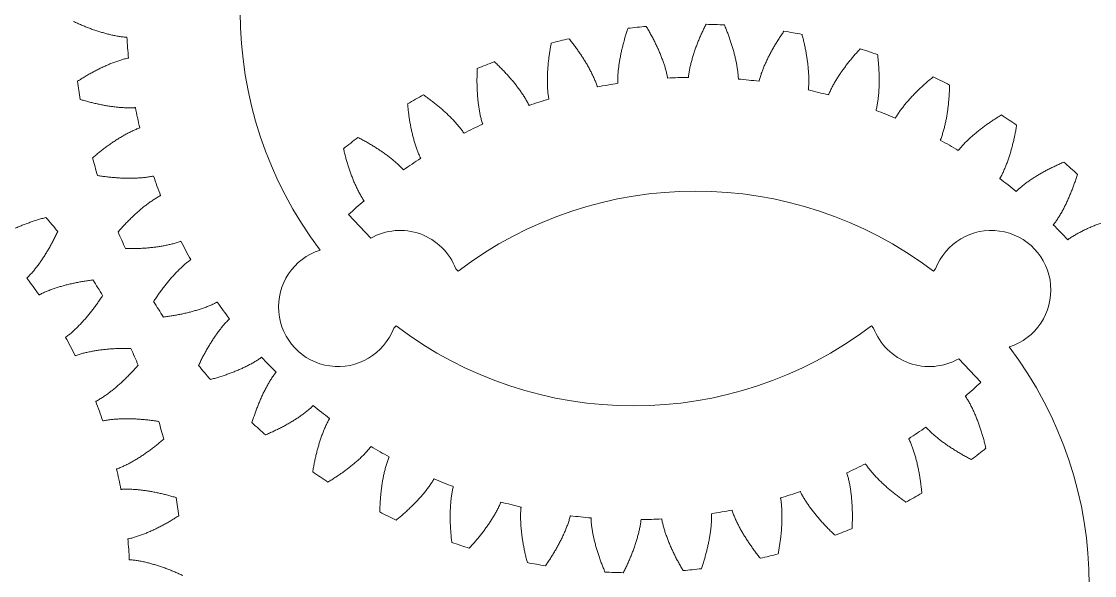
# Model space of a CAD drawing. Header units: millimetres. Extents: x 25 to 635, y 25 to 330.
# Drawn here: x 387.5 to 477.5, y 226.5 to 272.9 of the extents above; entities that cross this region are included whole.
import ezdxf

# ---------------------------------------------------------------- set-up
doc = ezdxf.new("R2010")
doc.units = ezdxf.units.MM
doc.header["$MEASUREMENT"] = 0
doc.layers.add('Single Set', color=7, linetype='Continuous', lineweight=0)

msp = doc.modelspace()

# ---------------------------------------------------------------- linework, layer by layer
at = {"layer": 'Single Set', "color": 1}
for p, q in [((414.962, 256.73), (416.816, 254.755)), ((412.568, 253.757), (412.576, 253.765)), ((423.96, 252.178), (424.14, 251.998)), ((464.01, 251.998), (464.19, 252.178)), ((418.94, 247.401), (418.76, 247.221)), ((458.99, 247.221), (458.81, 247.401)), ((470.382, 245.643), (470.374, 245.634)), ((467.988, 242.67), (466.134, 244.645))]:
    msp.add_line(p, q, dxfattribs=at)
for centre, radius, start, end in [((438.875, 273.7), 33, 142.83748, 217.16252), ((444.075, 225.7), 47, 95.0628, 96.9372), ((444.075, 225.7), 47, 87.0628, 88.9372), ((444.075, 225.7), 47, 79.0628, 80.9372), ((438.875, 273.7), 42.549, 182.82626, 185.17374), ((444.075, 225.7), 47, 103.0628, 104.9372), ((444.075, 225.7), 47, 71.0628, 72.9372), ((444.075, 225.7), 47, 111.0628, 112.9372), ((444.075, 225.7), 42.549, 90.82626, 93.17374), ((444.075, 225.7), 47, 63.0628, 64.9372), ((438.875, 273.7), 47, 187.0628, 188.9372), ((444.075, 225.7), 42.549, 98.82626, 101.17374), ((444.075, 225.7), 42.549, 82.82626, 85.17374), ((444.075, 225.7), 47, 119.0628, 120.9372), ((444.075, 225.7), 42.549, 106.82626, 109.17374), ((444.075, 225.7), 42.549, 74.82626, 77.17374), ((438.875, 273.7), 42.549, 190.82626, 193.17374), ((444.075, 225.7), 42.549, 66.82626, 69.17374), ((444.075, 225.7), 47, 55.0628, 56.9372), ((444.075, 225.7), 42.549, 114.82626, 117.17374), ((444.075, 225.7), 47, 127.0628, 128.9372), ((444.075, 225.7), 42.549, 58.82626, 61.17374), ((438.875, 273.7), 47, 195.0628, 196.9372), ((444.075, 225.7), 42.549, 122.82626, 125.17374), ((444.075, 225.7), 47, 47.0628, 48.9372), ((438.875, 273.7), 42.549, 198.82626, 201.17374), ((444.075, 225.7), 42.549, 50.82626, 53.17374), ((444.075, 225.7), 33, 52.83748, 127.16252), ((444.075, 225.7), 42.549, 130.82626, 133.17374), ((354.075, 225.7), 47, 39.0628, 40.9372), ((444.075, 225.7), 42.549, 42.82626, 45.17374), ((438.875, 273.7), 47, 203.0628, 204.9372), ((419.285, 250.407), 5, 20.74948, 119.59192), ((468.865, 250.407), 5, 287.65312, 159.25052), ((438.875, 273.7), 42.549, 206.82626, 209.17374), ((414.085, 248.993), 5, 107.65312, 339.25052), ((354.075, 225.7), 42.549, 34.82626, 37.17374), ((354.075, 225.7), 47, 31.0628, 32.9372), ((438.875, 273.7), 47, 211.0628, 212.9372), ((438.875, 273.7), 42.549, 214.82626, 217.17374), ((438.875, 273.7), 33, 232.83748, 307.16252), ((463.665, 248.993), 5, 200.74948, 299.59192), ((354.075, 225.7), 42.549, 26.82626, 29.17374), ((354.075, 225.7), 47, 23.0628, 24.9372), ((444.075, 225.7), 33, 322.83748, 37.16252), ((438.875, 273.7), 47, 219.0628, 220.9372), ((438.875, 273.7), 42.549, 222.82626, 225.17374), ((438.875, 273.7), 42.549, 310.82626, 313.17374), ((354.075, 225.7), 42.549, 18.82626, 21.17374), ((438.875, 273.7), 42.549, 230.82626, 233.17374), ((354.075, 225.7), 47, 15.0628, 16.9372), ((438.875, 273.7), 47, 227.0628, 228.9372), ((438.875, 273.7), 42.549, 302.82626, 305.17374), ((438.875, 273.7), 42.549, 238.82626, 241.17374), ((438.875, 273.7), 47, 307.0628, 308.9372), ((438.875, 273.7), 42.549, 294.82626, 297.17374), ((354.075, 225.7), 42.549, 10.82626, 13.17374), ((438.875, 273.7), 47, 235.0628, 236.9372), ((438.875, 273.7), 42.549, 246.82626, 249.17374), ((438.875, 273.7), 42.549, 286.82626, 289.17374), ((438.875, 273.7), 47, 299.0628, 300.9372), ((354.075, 225.7), 47, 7.0628, 8.9372), ((438.875, 273.7), 42.549, 254.82626, 257.17374), ((438.875, 273.7), 47, 243.0628, 244.9372), ((438.875, 273.7), 42.549, 262.82626, 265.17374), ((438.875, 273.7), 42.549, 278.82626, 281.17374), ((438.875, 273.7), 42.549, 270.82626, 273.17374), ((438.875, 273.7), 47, 291.0628, 292.9372), ((354.075, 225.7), 42.549, 2.82626, 5.17374), ((438.875, 273.7), 47, 251.0628, 252.9372), ((438.875, 273.7), 47, 283.0628, 284.9372), ((438.875, 273.7), 47, 259.0628, 260.9372), ((438.875, 273.7), 47, 275.0628, 276.9372), ((438.875, 273.7), 47, 267.0628, 268.9372)]:
    msp.add_arc(centre, radius, start, end, dxfattribs=at)
for points, knots in [([(391.881, 272.931), (391.994, 272.879), (392.219, 272.776), (392.559, 272.63), (392.9, 272.491), (393.24, 272.359), (393.581, 272.236), (393.922, 272.122), (394.262, 272.016), (394.603, 271.919), (394.944, 271.832), (395.284, 271.756), (395.624, 271.691), (395.964, 271.64), (396.215, 271.611), (396.353, 271.603), (396.378, 271.602)], [0, 0, 0, 0, 0.037289, 0.0743099, 0.1110627, 0.1475473, 0.1837637, 0.219712, 0.2553921, 0.290804, 0.3259477, 0.360823, 0.3954298, 0.4297679, 0.4638364, 0.471245, 0.471245, 0.471245, 0.471245]), ([(438.398, 272.356), (438.359, 272.238), (438.279, 272.003), (438.169, 271.65), (438.067, 271.297), (437.972, 270.945), (437.885, 270.593), (437.807, 270.242), (437.737, 269.892), (437.676, 269.543), (437.626, 269.195), (437.585, 268.849), (437.556, 268.504), (437.541, 268.161), (437.538, 267.908), (437.545, 267.77), (437.546, 267.745)], [0, 0, 0, 0, 0.037289, 0.0743099, 0.1110627, 0.1475473, 0.1837637, 0.219712, 0.2553921, 0.290804, 0.3259477, 0.360823, 0.3954298, 0.4297679, 0.4638364, 0.471245, 0.471245, 0.471245, 0.471245]), ([(441.719, 268.184), (441.715, 268.208), (441.694, 268.345), (441.638, 268.592), (441.552, 268.924), (441.452, 269.255), (441.34, 269.586), (441.218, 269.915), (441.086, 270.244), (440.946, 270.572), (440.796, 270.899), (440.638, 271.225), (440.472, 271.55), (440.298, 271.874), (440.117, 272.196), (439.991, 272.41), (439.927, 272.517)], [0, 0, 0, 0, 0.0074086, 0.041477, 0.0758152, 0.110422, 0.1452973, 0.180441, 0.2158529, 0.251533, 0.2874812, 0.3236977, 0.3601823, 0.3969351, 0.433956, 0.471245, 0.471245, 0.471245, 0.471245]), ([(444.947, 272.692), (444.891, 272.581), (444.78, 272.359), (444.622, 272.025), (444.471, 271.689), (444.328, 271.354), (444.193, 271.018), (444.067, 270.681), (443.949, 270.344), (443.841, 270.007), (443.742, 269.67), (443.654, 269.332), (443.577, 268.995), (443.514, 268.657), (443.476, 268.407), (443.464, 268.269), (443.461, 268.245)], [0, 0, 0, 0, 0.037289, 0.0743099, 0.1110627, 0.1475473, 0.1837637, 0.219712, 0.2553921, 0.290804, 0.3259477, 0.360823, 0.3954298, 0.4297679, 0.4638364, 0.471245, 0.471245, 0.471245, 0.471245]), ([(447.655, 268.098), (447.654, 268.123), (447.652, 268.261), (447.631, 268.513), (447.592, 268.854), (447.539, 269.196), (447.475, 269.539), (447.4, 269.883), (447.315, 270.227), (447.221, 270.571), (447.118, 270.915), (447.007, 271.26), (446.888, 271.605), (446.761, 271.95), (446.627, 272.295), (446.531, 272.523), (446.483, 272.638)], [0, 0, 0, 0, 0.0074086, 0.041477, 0.0758152, 0.110422, 0.1452973, 0.180441, 0.2158529, 0.251533, 0.2874812, 0.3236977, 0.3601823, 0.3969351, 0.433956, 0.471245, 0.471245, 0.471245, 0.471245]), ([(451.478, 272.113), (451.408, 272.011), (451.267, 271.807), (451.064, 271.498), (450.868, 271.187), (450.679, 270.874), (450.499, 270.56), (450.327, 270.244), (450.163, 269.927), (450.009, 269.608), (449.864, 269.288), (449.73, 268.966), (449.607, 268.643), (449.498, 268.317), (449.425, 268.075), (449.394, 267.94), (449.388, 267.916)], [0, 0, 0, 0, 0.037289, 0.0743099, 0.1110627, 0.1475473, 0.1837637, 0.219712, 0.2553921, 0.290804, 0.3259477, 0.360823, 0.3954298, 0.4297679, 0.4638364, 0.471245, 0.471245, 0.471245, 0.471245]), ([(453.521, 267.187), (453.524, 267.212), (453.54, 267.349), (453.555, 267.602), (453.564, 267.945), (453.559, 268.291), (453.543, 268.64), (453.516, 268.99), (453.48, 269.342), (453.435, 269.696), (453.382, 270.052), (453.32, 270.409), (453.249, 270.767), (453.172, 271.126), (453.086, 271.486), (453.024, 271.726), (452.992, 271.846)], [0, 0, 0, 0, 0.0074086, 0.041477, 0.0758152, 0.110422, 0.1452973, 0.180441, 0.2158529, 0.251533, 0.2874812, 0.3236977, 0.3601823, 0.3969351, 0.433956, 0.471245, 0.471245, 0.471245, 0.471245]), ([(431.96, 271.112), (431.937, 270.99), (431.892, 270.746), (431.832, 270.381), (431.779, 270.017), (431.734, 269.655), (431.697, 269.295), (431.668, 268.936), (431.648, 268.58), (431.637, 268.226), (431.635, 267.874), (431.643, 267.526), (431.662, 267.18), (431.695, 266.838), (431.727, 266.587), (431.754, 266.452), (431.758, 266.427)], [0, 0, 0, 0, 0.037289, 0.0743099, 0.1110627, 0.1475473, 0.1837637, 0.219712, 0.2553921, 0.290804, 0.3259477, 0.360823, 0.3954298, 0.4297679, 0.4638364, 0.471245, 0.471245, 0.471245, 0.471245]), ([(435.83, 267.443), (435.822, 267.466), (435.782, 267.598), (435.693, 267.835), (435.561, 268.152), (435.415, 268.466), (435.259, 268.778), (435.092, 269.088), (434.916, 269.395), (434.731, 269.7), (434.537, 270.003), (434.336, 270.303), (434.126, 270.602), (433.909, 270.899), (433.684, 271.193), (433.53, 271.387), (433.452, 271.484)], [0, 0, 0, 0, 0.0074086, 0.041477, 0.0758152, 0.110422, 0.1452973, 0.180441, 0.2158529, 0.251533, 0.2874812, 0.3236977, 0.3601823, 0.3969351, 0.433956, 0.471245, 0.471245, 0.471245, 0.471245]), ([(457.866, 270.631), (457.781, 270.54), (457.614, 270.357), (457.369, 270.079), (457.132, 269.799), (456.902, 269.515), (456.68, 269.229), (456.465, 268.941), (456.259, 268.649), (456.062, 268.355), (455.874, 268.058), (455.697, 267.758), (455.53, 267.455), (455.376, 267.148), (455.271, 266.918), (455.221, 266.789), (455.212, 266.766)], [0, 0, 0, 0, 0.037289, 0.0743099, 0.1110627, 0.1475473, 0.1837637, 0.219712, 0.2553921, 0.290804, 0.3259477, 0.360823, 0.3954298, 0.4297679, 0.4638364, 0.471245, 0.471245, 0.471245, 0.471245]), ([(459.203, 265.469), (459.209, 265.493), (459.245, 265.626), (459.294, 265.875), (459.351, 266.213), (459.394, 266.557), (459.427, 266.904), (459.449, 267.255), (459.463, 267.609), (459.467, 267.965), (459.464, 268.325), (459.452, 268.687), (459.432, 269.051), (459.405, 269.418), (459.371, 269.787), (459.342, 270.033), (459.328, 270.156)], [0, 0, 0, 0, 0.0074086, 0.041477, 0.0758152, 0.110422, 0.1452973, 0.180441, 0.2158529, 0.251533, 0.2874812, 0.3236977, 0.3601823, 0.3969351, 0.433956, 0.471245, 0.471245, 0.471245, 0.471245]), ([(396.499, 269.863), (396.475, 269.858), (396.339, 269.832), (396.094, 269.768), (395.765, 269.67), (395.438, 269.558), (395.111, 269.435), (394.786, 269.302), (394.462, 269.159), (394.139, 269.006), (393.818, 268.845), (393.498, 268.676), (393.179, 268.499), (392.861, 268.314), (392.545, 268.122), (392.336, 267.988), (392.232, 267.921)], [0, 0, 0, 0, 0.0074086, 0.041477, 0.0758152, 0.110422, 0.1452973, 0.180441, 0.2158529, 0.251533, 0.2874812, 0.3236977, 0.3601823, 0.3969351, 0.433956, 0.471245, 0.471245, 0.471245, 0.471245]), ([(430.1, 265.889), (430.09, 265.911), (430.031, 266.036), (429.91, 266.258), (429.735, 266.554), (429.548, 266.845), (429.35, 267.132), (429.141, 267.415), (428.924, 267.695), (428.698, 267.971), (428.464, 268.244), (428.223, 268.514), (427.974, 268.78), (427.717, 269.044), (427.454, 269.304), (427.274, 269.474), (427.184, 269.56)], [0, 0, 0, 0, 0.0074086, 0.041477, 0.0758152, 0.110422, 0.1452973, 0.180441, 0.2158529, 0.251533, 0.2874812, 0.3236977, 0.3601823, 0.3969351, 0.433956, 0.471245, 0.471245, 0.471245, 0.471245]), ([(425.758, 268.984), (425.752, 268.86), (425.741, 268.612), (425.733, 268.242), (425.731, 267.874), (425.737, 267.51), (425.751, 267.148), (425.772, 266.789), (425.801, 266.433), (425.839, 266.081), (425.886, 265.733), (425.943, 265.389), (426.01, 265.049), (426.09, 264.715), (426.157, 264.471), (426.202, 264.34), (426.21, 264.317)], [0, 0, 0, 0, 0.037289, 0.0743099, 0.1110627, 0.1475473, 0.1837637, 0.219712, 0.2553921, 0.290804, 0.3259477, 0.360823, 0.3954298, 0.4297679, 0.4638364, 0.471245, 0.471245, 0.471245, 0.471245]), ([(463.985, 268.275), (463.889, 268.196), (463.697, 268.039), (463.416, 267.797), (463.142, 267.552), (462.875, 267.304), (462.615, 267.052), (462.363, 266.796), (462.118, 266.536), (461.882, 266.272), (461.655, 266.004), (461.437, 265.731), (461.229, 265.454), (461.035, 265.171), (460.898, 264.959), (460.831, 264.838), (460.819, 264.816)], [0, 0, 0, 0, 0.037289, 0.0743099, 0.1110627, 0.1475473, 0.1837637, 0.219712, 0.2553921, 0.290804, 0.3259477, 0.360823, 0.3954298, 0.4297679, 0.4638364, 0.471245, 0.471245, 0.471245, 0.471245]), ([(464.59, 262.977), (464.6, 262.999), (464.654, 263.127), (464.738, 263.365), (464.841, 263.693), (464.931, 264.027), (465.012, 264.366), (465.083, 264.711), (465.145, 265.059), (465.2, 265.412), (465.246, 265.768), (465.285, 266.129), (465.316, 266.492), (465.34, 266.859), (465.358, 267.229), (465.364, 267.476), (465.367, 267.601)], [0, 0, 0, 0, 0.0074086, 0.041477, 0.0758152, 0.110422, 0.1452973, 0.180441, 0.2158529, 0.251533, 0.2874812, 0.3236977, 0.3601823, 0.3969351, 0.433956, 0.471245, 0.471245, 0.471245, 0.471245]), ([(424.643, 263.553), (424.63, 263.573), (424.554, 263.689), (424.403, 263.892), (424.189, 264.161), (423.963, 264.423), (423.727, 264.679), (423.481, 264.931), (423.227, 265.178), (422.965, 265.42), (422.695, 265.658), (422.418, 265.891), (422.135, 266.12), (421.844, 266.345), (421.547, 266.567), (421.345, 266.71), (421.244, 266.782)], [0, 0, 0, 0, 0.0074086, 0.041477, 0.0758152, 0.110422, 0.1452973, 0.180441, 0.2158529, 0.251533, 0.2874812, 0.3236977, 0.3601823, 0.3969351, 0.433956, 0.471245, 0.471245, 0.471245, 0.471245]), ([(392.446, 266.398), (392.565, 266.363), (392.802, 266.292), (393.159, 266.194), (393.515, 266.104), (393.871, 266.021), (394.225, 265.947), (394.579, 265.881), (394.931, 265.823), (395.282, 265.775), (395.631, 265.737), (395.979, 265.708), (396.325, 265.691), (396.668, 265.688), (396.921, 265.694), (397.059, 265.706), (397.083, 265.708)], [0, 0, 0, 0, 0.037289, 0.0743099, 0.1110627, 0.1475473, 0.1837637, 0.219712, 0.2553921, 0.290804, 0.3259477, 0.360823, 0.3954298, 0.4297679, 0.4638364, 0.471245, 0.471245, 0.471245, 0.471245]), ([(419.912, 266.013), (419.924, 265.89), (419.947, 265.643), (419.99, 265.275), (420.04, 264.911), (420.097, 264.551), (420.16, 264.194), (420.232, 263.842), (420.31, 263.494), (420.397, 263.15), (420.492, 262.812), (420.596, 262.479), (420.71, 262.152), (420.835, 261.832), (420.935, 261.6), (420.998, 261.477), (421.009, 261.455)], [0, 0, 0, 0, 0.037289, 0.0743099, 0.1110627, 0.1475473, 0.1837637, 0.219712, 0.2553921, 0.290804, 0.3259477, 0.360823, 0.3954298, 0.4297679, 0.4638364, 0.471245, 0.471245, 0.471245, 0.471245]), ([(469.716, 265.089), (469.61, 265.025), (469.399, 264.896), (469.087, 264.696), (468.781, 264.491), (468.482, 264.282), (468.19, 264.069), (467.904, 263.85), (467.626, 263.627), (467.355, 263.399), (467.093, 263.165), (466.839, 262.925), (466.595, 262.68), (466.363, 262.427), (466.198, 262.235), (466.115, 262.125), (466.1, 262.105)], [0, 0, 0, 0, 0.037289, 0.0743099, 0.1110627, 0.1475473, 0.1837637, 0.219712, 0.2553921, 0.290804, 0.3259477, 0.360823, 0.3954298, 0.4297679, 0.4638364, 0.471245, 0.471245, 0.471245, 0.471245]), ([(397.446, 264.003), (397.422, 263.995), (397.291, 263.95), (397.058, 263.852), (396.746, 263.709), (396.437, 263.553), (396.131, 263.386), (395.827, 263.209), (395.526, 263.022), (395.228, 262.826), (394.932, 262.622), (394.639, 262.41), (394.347, 262.19), (394.059, 261.962), (393.772, 261.728), (393.584, 261.567), (393.49, 261.486)], [0, 0, 0, 0, 0.0074086, 0.041477, 0.0758152, 0.110422, 0.1452973, 0.180441, 0.2158529, 0.251533, 0.2874812, 0.3236977, 0.3601823, 0.3969351, 0.433956, 0.471245, 0.471245, 0.471245, 0.471245]), ([(469.579, 259.759), (469.591, 259.78), (469.662, 259.898), (469.779, 260.123), (469.926, 260.433), (470.062, 260.752), (470.189, 261.076), (470.308, 261.407), (470.418, 261.744), (470.521, 262.085), (470.616, 262.432), (470.705, 262.783), (470.787, 263.139), (470.862, 263.499), (470.93, 263.863), (470.971, 264.107), (470.991, 264.23)], [0, 0, 0, 0, 0.0074086, 0.041477, 0.0758152, 0.110422, 0.1452973, 0.180441, 0.2158529, 0.251533, 0.2874812, 0.3236977, 0.3601823, 0.3969351, 0.433956, 0.471245, 0.471245, 0.471245, 0.471245]), ([(419.564, 260.48), (419.548, 260.499), (419.457, 260.603), (419.279, 260.783), (419.03, 261.019), (418.769, 261.247), (418.5, 261.468), (418.222, 261.683), (417.936, 261.892), (417.642, 262.095), (417.342, 262.293), (417.036, 262.486), (416.723, 262.673), (416.404, 262.856), (416.079, 263.034), (415.859, 263.148), (415.749, 263.205)], [0, 0, 0, 0, 0.0074086, 0.041477, 0.0758152, 0.110422, 0.1452973, 0.180441, 0.2158529, 0.251533, 0.2874812, 0.3236977, 0.3601823, 0.3969351, 0.433956, 0.471245, 0.471245, 0.471245, 0.471245]), ([(414.537, 262.258), (414.566, 262.137), (414.623, 261.896), (414.717, 261.538), (414.817, 261.184), (414.923, 260.835), (415.036, 260.491), (415.155, 260.152), (415.282, 259.818), (415.415, 259.49), (415.557, 259.169), (415.706, 258.853), (415.864, 258.545), (416.033, 258.246), (416.164, 258.03), (416.244, 257.917), (416.258, 257.897)], [0, 0, 0, 0, 0.037289, 0.0743099, 0.1110627, 0.1475473, 0.1837637, 0.219712, 0.2553921, 0.290804, 0.3259477, 0.360823, 0.3954298, 0.4297679, 0.4638364, 0.471245, 0.471245, 0.471245, 0.471245]), ([(474.949, 261.137), (474.834, 261.088), (474.607, 260.99), (474.271, 260.835), (473.94, 260.675), (473.614, 260.51), (473.295, 260.339), (472.982, 260.163), (472.675, 259.98), (472.375, 259.792), (472.083, 259.597), (471.799, 259.395), (471.523, 259.186), (471.257, 258.968), (471.067, 258.801), (470.97, 258.703), (470.952, 258.685)], [0, 0, 0, 0, 0.037289, 0.0743099, 0.1110627, 0.1475473, 0.1837637, 0.219712, 0.2553921, 0.290804, 0.3259477, 0.360823, 0.3954298, 0.4297679, 0.4638364, 0.471245, 0.471245, 0.471245, 0.471245]), ([(474.07, 255.878), (474.086, 255.897), (474.173, 256.005), (474.319, 256.211), (474.508, 256.497), (474.688, 256.794), (474.859, 257.098), (475.022, 257.409), (475.178, 257.727), (475.327, 258.051), (475.47, 258.381), (475.607, 258.716), (475.737, 259.057), (475.861, 259.403), (475.98, 259.754), (476.054, 259.99), (476.091, 260.109)], [0, 0, 0, 0, 0.0074086, 0.041477, 0.0758152, 0.110422, 0.1452973, 0.180441, 0.2158529, 0.251533, 0.2874812, 0.3236977, 0.3601823, 0.3969351, 0.433956, 0.471245, 0.471245, 0.471245, 0.471245]), ([(393.914, 260.008), (394.037, 259.989), (394.281, 259.952), (394.649, 259.905), (395.014, 259.865), (395.377, 259.833), (395.739, 259.808), (396.098, 259.792), (396.455, 259.784), (396.809, 259.785), (397.16, 259.796), (397.508, 259.816), (397.853, 259.847), (398.194, 259.892), (398.443, 259.933), (398.578, 259.964), (398.602, 259.969)], [0, 0, 0, 0, 0.037289, 0.0743099, 0.1110627, 0.1475473, 0.1837637, 0.219712, 0.2553921, 0.290804, 0.3259477, 0.360823, 0.3954298, 0.4297679, 0.4638364, 0.471245, 0.471245, 0.471245, 0.471245]), ([(399.198, 258.331), (399.176, 258.32), (399.053, 258.257), (398.836, 258.128), (398.546, 257.943), (398.262, 257.746), (397.982, 257.537), (397.706, 257.32), (397.434, 257.093), (397.166, 256.857), (396.901, 256.614), (396.64, 256.363), (396.383, 256.105), (396.128, 255.839), (395.877, 255.567), (395.714, 255.381), (395.631, 255.288)], [0, 0, 0, 0, 0.0074086, 0.041477, 0.0758152, 0.110422, 0.1452973, 0.180441, 0.2158529, 0.251533, 0.2874812, 0.3236977, 0.3601823, 0.3969351, 0.433956, 0.471245, 0.471245, 0.471245, 0.471245]), ([(389.58, 256.496), (389.46, 256.463), (389.221, 256.397), (388.867, 256.291), (388.517, 256.179), (388.172, 256.06), (387.832, 255.936), (387.497, 255.804), (387.168, 255.666), (386.845, 255.521), (386.528, 255.369), (386.218, 255.209), (385.916, 255.04), (385.623, 254.861), (385.412, 254.722), (385.301, 254.639), (385.281, 254.624)], [0, 0, 0, 0, 0.037289, 0.0743099, 0.1110627, 0.1475473, 0.1837637, 0.219712, 0.2553921, 0.290804, 0.3259477, 0.360823, 0.3954298, 0.4297679, 0.4638364, 0.471245, 0.471245, 0.471245, 0.471245]), ([(479.58, 256.496), (479.46, 256.463), (479.221, 256.397), (478.867, 256.291), (478.517, 256.179), (478.172, 256.06), (477.832, 255.936), (477.497, 255.804), (477.168, 255.666), (476.845, 255.521), (476.528, 255.369), (476.218, 255.209), (475.916, 255.04), (475.623, 254.861), (475.412, 254.722), (475.301, 254.639), (475.281, 254.624)], [0, 0, 0, 0, 0.037289, 0.0743099, 0.1110627, 0.1475473, 0.1837637, 0.219712, 0.2553921, 0.290804, 0.3259477, 0.360823, 0.3954298, 0.4297679, 0.4638364, 0.471245, 0.471245, 0.471245, 0.471245]), ([(387.978, 251.41), (387.997, 251.426), (388.098, 251.521), (388.271, 251.705), (388.498, 251.962), (388.717, 252.231), (388.929, 252.508), (389.134, 252.793), (389.333, 253.086), (389.526, 253.386), (389.713, 253.693), (389.895, 254.007), (390.071, 254.326), (390.243, 254.651), (390.409, 254.982), (390.515, 255.206), (390.568, 255.318)], [0, 0, 0, 0, 0.0074086, 0.041477, 0.0758152, 0.110422, 0.1452973, 0.180441, 0.2158529, 0.251533, 0.2874812, 0.3236977, 0.3601823, 0.3969351, 0.433956, 0.471245, 0.471245, 0.471245, 0.471245]), ([(396.257, 253.884), (396.381, 253.882), (396.629, 253.879), (396.999, 253.884), (397.366, 253.895), (397.731, 253.914), (398.092, 253.94), (398.45, 253.974), (398.804, 254.016), (399.155, 254.066), (399.501, 254.125), (399.843, 254.194), (400.18, 254.273), (400.511, 254.364), (400.753, 254.44), (400.882, 254.489), (400.905, 254.498)], [0, 0, 0, 0, 0.037289, 0.0743099, 0.1110627, 0.1475473, 0.1837637, 0.219712, 0.2553921, 0.290804, 0.3259477, 0.360823, 0.3954298, 0.4297679, 0.4638364, 0.471245, 0.471245, 0.471245, 0.471245]), ([(401.723, 252.959), (401.703, 252.945), (401.59, 252.865), (401.392, 252.707), (401.132, 252.484), (400.878, 252.249), (400.629, 252.004), (400.387, 251.749), (400.149, 251.487), (399.916, 251.217), (399.688, 250.939), (399.464, 250.654), (399.245, 250.362), (399.03, 250.064), (398.819, 249.76), (398.683, 249.553), (398.615, 249.449)], [0, 0, 0, 0, 0.0074086, 0.041477, 0.0758152, 0.110422, 0.1452973, 0.180441, 0.2158529, 0.251533, 0.2874812, 0.3236977, 0.3601823, 0.3969351, 0.433956, 0.471245, 0.471245, 0.471245, 0.471245]), ([(393.521, 251.255), (393.397, 251.239), (393.152, 251.207), (392.786, 251.151), (392.423, 251.089), (392.065, 251.019), (391.711, 250.943), (391.361, 250.86), (391.016, 250.769), (390.676, 250.67), (390.341, 250.564), (390.012, 250.448), (389.689, 250.323), (389.374, 250.186), (389.146, 250.078), (389.025, 250.011), (389.003, 249.999)], [0, 0, 0, 0, 0.037289, 0.0743099, 0.1110627, 0.1475473, 0.1837637, 0.219712, 0.2553921, 0.290804, 0.3259477, 0.360823, 0.3954298, 0.4297679, 0.4638364, 0.471245, 0.471245, 0.471245, 0.471245]), ([(391.227, 246.441), (391.247, 246.455), (391.36, 246.534), (391.558, 246.693), (391.818, 246.916), (392.072, 247.151), (392.32, 247.396), (392.563, 247.65), (392.801, 247.913), (393.034, 248.183), (393.262, 248.461), (393.486, 248.746), (393.705, 249.038), (393.92, 249.336), (394.131, 249.64), (394.267, 249.847), (394.335, 249.951)], [0, 0, 0, 0, 0.0074086, 0.041477, 0.0758152, 0.110422, 0.1452973, 0.180441, 0.2158529, 0.251533, 0.2874812, 0.3236977, 0.3601823, 0.3969351, 0.433956, 0.471245, 0.471245, 0.471245, 0.471245]), ([(399.429, 248.145), (399.553, 248.161), (399.798, 248.193), (400.164, 248.249), (400.527, 248.311), (400.885, 248.38), (401.239, 248.456), (401.589, 248.54), (401.934, 248.631), (402.274, 248.729), (402.609, 248.836), (402.938, 248.952), (403.261, 249.077), (403.576, 249.213), (403.804, 249.322), (403.925, 249.389), (403.947, 249.4)], [0, 0, 0, 0, 0.037289, 0.0743099, 0.1110627, 0.1475473, 0.1837637, 0.219712, 0.2553921, 0.290804, 0.3259477, 0.360823, 0.3954298, 0.4297679, 0.4638364, 0.471245, 0.471245, 0.471245, 0.471245]), ([(404.972, 247.99), (404.953, 247.973), (404.852, 247.879), (404.679, 247.695), (404.452, 247.438), (404.233, 247.169), (404.021, 246.892), (403.816, 246.607), (403.617, 246.313), (403.424, 246.013), (403.237, 245.707), (403.055, 245.393), (402.879, 245.074), (402.707, 244.749), (402.541, 244.418), (402.435, 244.194), (402.382, 244.082)], [0, 0, 0, 0, 0.0074086, 0.041477, 0.0758152, 0.110422, 0.1452973, 0.180441, 0.2158529, 0.251533, 0.2874812, 0.3236977, 0.3601823, 0.3969351, 0.433956, 0.471245, 0.471245, 0.471245, 0.471245]), ([(396.693, 245.516), (396.569, 245.518), (396.321, 245.52), (395.951, 245.516), (395.584, 245.505), (395.219, 245.486), (394.858, 245.46), (394.5, 245.426), (394.146, 245.384), (393.795, 245.334), (393.449, 245.274), (393.107, 245.206), (392.77, 245.127), (392.439, 245.035), (392.197, 244.96), (392.068, 244.911), (392.045, 244.902)], [0, 0, 0, 0, 0.037289, 0.0743099, 0.1110627, 0.1475473, 0.1837637, 0.219712, 0.2553921, 0.290804, 0.3259477, 0.360823, 0.3954298, 0.4297679, 0.4638364, 0.471245, 0.471245, 0.471245, 0.471245]), ([(393.752, 241.069), (393.774, 241.08), (393.897, 241.143), (394.114, 241.272), (394.404, 241.456), (394.688, 241.654), (394.968, 241.862), (395.244, 242.08), (395.516, 242.307), (395.784, 242.542), (396.049, 242.786), (396.31, 243.037), (396.567, 243.295), (396.822, 243.56), (397.073, 243.832), (397.236, 244.018), (397.319, 244.112)], [0, 0, 0, 0, 0.0074086, 0.041477, 0.0758152, 0.110422, 0.1452973, 0.180441, 0.2158529, 0.251533, 0.2874812, 0.3236977, 0.3601823, 0.3969351, 0.433956, 0.471245, 0.471245, 0.471245, 0.471245]), ([(403.37, 242.904), (403.49, 242.937), (403.729, 243.003), (404.083, 243.109), (404.433, 243.221), (404.778, 243.34), (405.118, 243.464), (405.453, 243.595), (405.782, 243.733), (406.105, 243.878), (406.422, 244.031), (406.732, 244.191), (407.034, 244.36), (407.327, 244.539), (407.538, 244.678), (407.649, 244.761), (407.669, 244.776)], [0, 0, 0, 0, 0.037289, 0.0743099, 0.1110627, 0.1475473, 0.1837637, 0.219712, 0.2553921, 0.290804, 0.3259477, 0.360823, 0.3954298, 0.4297679, 0.4638364, 0.471245, 0.471245, 0.471245, 0.471245]), ([(408.88, 243.522), (408.864, 243.503), (408.777, 243.395), (408.631, 243.189), (408.442, 242.902), (408.262, 242.606), (408.091, 242.302), (407.928, 241.991), (407.772, 241.673), (407.622, 241.349), (407.48, 241.019), (407.343, 240.684), (407.213, 240.343), (407.089, 239.997), (406.97, 239.646), (406.896, 239.41), (406.859, 239.291)], [0, 0, 0, 0, 0.0074086, 0.041477, 0.0758152, 0.110422, 0.1452973, 0.180441, 0.2158529, 0.251533, 0.2874812, 0.3236977, 0.3601823, 0.3969351, 0.433956, 0.471245, 0.471245, 0.471245, 0.471245]), ([(468.413, 237.142), (468.384, 237.263), (468.327, 237.504), (468.233, 237.862), (468.133, 238.215), (468.027, 238.564), (467.914, 238.909), (467.795, 239.248), (467.668, 239.581), (467.535, 239.909), (467.393, 240.231), (467.244, 240.546), (467.086, 240.854), (466.917, 241.153), (466.786, 241.37), (466.706, 241.483), (466.692, 241.503)], [0, 0, 0, 0, 0.037289, 0.0743099, 0.1110627, 0.1475473, 0.1837637, 0.219712, 0.2553921, 0.290804, 0.3259477, 0.360823, 0.3954298, 0.4297679, 0.4638364, 0.471245, 0.471245, 0.471245, 0.471245]), ([(408.001, 238.262), (408.115, 238.312), (408.343, 238.41), (408.679, 238.565), (409.01, 238.724), (409.336, 238.89), (409.655, 239.06), (409.968, 239.237), (410.275, 239.419), (410.575, 239.608), (410.867, 239.803), (411.151, 240.005), (411.427, 240.214), (411.693, 240.432), (411.882, 240.599), (411.98, 240.697), (411.998, 240.714)], [0, 0, 0, 0, 0.037289, 0.0743099, 0.1110627, 0.1475473, 0.1837637, 0.219712, 0.2553921, 0.290804, 0.3259477, 0.360823, 0.3954298, 0.4297679, 0.4638364, 0.471245, 0.471245, 0.471245, 0.471245]), ([(399.036, 239.392), (398.913, 239.411), (398.669, 239.448), (398.301, 239.495), (397.936, 239.535), (397.572, 239.567), (397.211, 239.592), (396.852, 239.608), (396.495, 239.616), (396.141, 239.615), (395.79, 239.604), (395.442, 239.584), (395.097, 239.553), (394.756, 239.508), (394.507, 239.467), (394.372, 239.436), (394.348, 239.431)], [0, 0, 0, 0, 0.037289, 0.0743099, 0.1110627, 0.1475473, 0.1837637, 0.219712, 0.2553921, 0.290804, 0.3259477, 0.360823, 0.3954298, 0.4297679, 0.4638364, 0.471245, 0.471245, 0.471245, 0.471245]), ([(413.371, 239.641), (413.359, 239.62), (413.288, 239.501), (413.171, 239.277), (413.024, 238.967), (412.888, 238.648), (412.761, 238.323), (412.642, 237.993), (412.532, 237.656), (412.429, 237.314), (412.333, 236.968), (412.245, 236.617), (412.163, 236.261), (412.088, 235.901), (412.02, 235.537), (411.979, 235.293), (411.959, 235.17)], [0, 0, 0, 0, 0.0074086, 0.041477, 0.0758152, 0.110422, 0.1452973, 0.180441, 0.2158529, 0.251533, 0.2874812, 0.3236977, 0.3601823, 0.3969351, 0.433956, 0.471245, 0.471245, 0.471245, 0.471245]), ([(463.386, 238.92), (463.402, 238.901), (463.493, 238.797), (463.671, 238.617), (463.92, 238.381), (464.181, 238.153), (464.45, 237.932), (464.728, 237.717), (465.014, 237.508), (465.307, 237.305), (465.608, 237.107), (465.914, 236.914), (466.227, 236.726), (466.546, 236.544), (466.871, 236.366), (467.091, 236.252), (467.201, 236.195)], [0, 0, 0, 0, 0.0074086, 0.041477, 0.0758152, 0.110422, 0.1452973, 0.180441, 0.2158529, 0.251533, 0.2874812, 0.3236977, 0.3601823, 0.3969351, 0.433956, 0.471245, 0.471245, 0.471245, 0.471245]), ([(395.504, 235.397), (395.528, 235.405), (395.658, 235.45), (395.892, 235.548), (396.204, 235.69), (396.513, 235.847), (396.819, 236.014), (397.123, 236.191), (397.424, 236.378), (397.722, 236.574), (398.018, 236.778), (398.311, 236.99), (398.603, 237.21), (398.891, 237.437), (399.178, 237.672), (399.366, 237.833), (399.46, 237.914)], [0, 0, 0, 0, 0.0074086, 0.041477, 0.0758152, 0.110422, 0.1452973, 0.180441, 0.2158529, 0.251533, 0.2874812, 0.3236977, 0.3601823, 0.3969351, 0.433956, 0.471245, 0.471245, 0.471245, 0.471245]), ([(463.038, 233.387), (463.026, 233.51), (463.003, 233.757), (462.96, 234.125), (462.91, 234.489), (462.853, 234.849), (462.79, 235.206), (462.718, 235.558), (462.64, 235.906), (462.553, 236.25), (462.458, 236.588), (462.354, 236.921), (462.24, 237.248), (462.115, 237.568), (462.015, 237.8), (461.952, 237.923), (461.941, 237.945)], [0, 0, 0, 0, 0.037289, 0.0743099, 0.1110627, 0.1475473, 0.1837637, 0.219712, 0.2553921, 0.290804, 0.3259477, 0.360823, 0.3954298, 0.4297679, 0.4638364, 0.471245, 0.471245, 0.471245, 0.471245]), ([(413.234, 234.31), (413.34, 234.375), (413.551, 234.504), (413.863, 234.704), (414.169, 234.908), (414.468, 235.117), (414.76, 235.331), (415.046, 235.549), (415.324, 235.773), (415.595, 236.001), (415.857, 236.235), (416.111, 236.474), (416.355, 236.72), (416.587, 236.973), (416.752, 237.165), (416.835, 237.275), (416.85, 237.295)], [0, 0, 0, 0, 0.037289, 0.0743099, 0.1110627, 0.1475473, 0.1837637, 0.219712, 0.2553921, 0.290804, 0.3259477, 0.360823, 0.3954298, 0.4297679, 0.4638364, 0.471245, 0.471245, 0.471245, 0.471245]), ([(418.36, 236.423), (418.35, 236.4), (418.296, 236.273), (418.212, 236.034), (418.109, 235.707), (418.019, 235.373), (417.938, 235.033), (417.867, 234.689), (417.805, 234.341), (417.75, 233.988), (417.704, 233.631), (417.665, 233.271), (417.634, 232.908), (417.61, 232.541), (417.592, 232.171), (417.586, 231.923), (417.583, 231.799)], [0, 0, 0, 0, 0.0074086, 0.041477, 0.0758152, 0.110422, 0.1452973, 0.180441, 0.2158529, 0.251533, 0.2874812, 0.3236977, 0.3601823, 0.3969351, 0.433956, 0.471245, 0.471245, 0.471245, 0.471245]), ([(458.307, 235.847), (458.32, 235.826), (458.396, 235.71), (458.547, 235.508), (458.761, 235.239), (458.987, 234.977), (459.223, 234.721), (459.469, 234.469), (459.723, 234.222), (459.985, 233.98), (460.255, 233.742), (460.531, 233.509), (460.815, 233.279), (461.106, 233.054), (461.403, 232.833), (461.605, 232.69), (461.706, 232.618)], [0, 0, 0, 0, 0.0074086, 0.041477, 0.0758152, 0.110422, 0.1452973, 0.180441, 0.2158529, 0.251533, 0.2874812, 0.3236977, 0.3601823, 0.3969351, 0.433956, 0.471245, 0.471245, 0.471245, 0.471245]), ([(457.192, 230.416), (457.198, 230.54), (457.209, 230.788), (457.217, 231.158), (457.219, 231.525), (457.213, 231.89), (457.199, 232.252), (457.178, 232.611), (457.149, 232.967), (457.111, 233.319), (457.063, 233.667), (457.007, 234.011), (456.94, 234.351), (456.86, 234.685), (456.793, 234.929), (456.748, 235.06), (456.74, 235.083)], [0, 0, 0, 0, 0.037289, 0.0743099, 0.1110627, 0.1475473, 0.1837637, 0.219712, 0.2553921, 0.290804, 0.3259477, 0.360823, 0.3954298, 0.4297679, 0.4638364, 0.471245, 0.471245, 0.471245, 0.471245]), ([(418.965, 231.125), (419.061, 231.204), (419.253, 231.361), (419.534, 231.603), (419.808, 231.847), (420.075, 232.096), (420.335, 232.348), (420.587, 232.604), (420.832, 232.864), (421.068, 233.128), (421.295, 233.396), (421.513, 233.668), (421.721, 233.946), (421.915, 234.228), (422.052, 234.441), (422.119, 234.562), (422.131, 234.584)], [0, 0, 0, 0, 0.037289, 0.0743099, 0.1110627, 0.1475473, 0.1837637, 0.219712, 0.2553921, 0.290804, 0.3259477, 0.360823, 0.3954298, 0.4297679, 0.4638364, 0.471245, 0.471245, 0.471245, 0.471245]), ([(400.504, 233.001), (400.385, 233.037), (400.148, 233.108), (399.791, 233.206), (399.435, 233.296), (399.079, 233.378), (398.725, 233.453), (398.371, 233.519), (398.019, 233.576), (397.668, 233.625), (397.319, 233.663), (396.971, 233.691), (396.625, 233.709), (396.282, 233.712), (396.029, 233.706), (395.891, 233.694), (395.867, 233.692)], [0, 0, 0, 0, 0.037289, 0.0743099, 0.1110627, 0.1475473, 0.1837637, 0.219712, 0.2553921, 0.290804, 0.3259477, 0.360823, 0.3954298, 0.4297679, 0.4638364, 0.471245, 0.471245, 0.471245, 0.471245]), ([(423.747, 233.931), (423.741, 233.907), (423.705, 233.773), (423.655, 233.525), (423.599, 233.187), (423.556, 232.843), (423.523, 232.496), (423.501, 232.145), (423.487, 231.791), (423.483, 231.434), (423.486, 231.075), (423.498, 230.713), (423.518, 230.349), (423.545, 229.982), (423.579, 229.613), (423.608, 229.367), (423.622, 229.244)], [0, 0, 0, 0, 0.0074086, 0.041477, 0.0758152, 0.110422, 0.1452973, 0.180441, 0.2158529, 0.251533, 0.2874812, 0.3236977, 0.3601823, 0.3969351, 0.433956, 0.471245, 0.471245, 0.471245, 0.471245]), ([(452.85, 233.511), (452.86, 233.489), (452.919, 233.363), (453.04, 233.141), (453.214, 232.846), (453.402, 232.555), (453.6, 232.268), (453.809, 231.985), (454.026, 231.705), (454.252, 231.429), (454.486, 231.156), (454.727, 230.886), (454.976, 230.619), (455.233, 230.356), (455.496, 230.096), (455.676, 229.925), (455.766, 229.84)], [0, 0, 0, 0, 0.0074086, 0.041477, 0.0758152, 0.110422, 0.1452973, 0.180441, 0.2158529, 0.251533, 0.2874812, 0.3236977, 0.3601823, 0.3969351, 0.433956, 0.471245, 0.471245, 0.471245, 0.471245]), ([(425.084, 228.769), (425.168, 228.86), (425.336, 229.042), (425.581, 229.321), (425.818, 229.601), (426.048, 229.884), (426.27, 230.17), (426.485, 230.459), (426.691, 230.75), (426.888, 231.045), (427.076, 231.342), (427.253, 231.642), (427.42, 231.945), (427.574, 232.252), (427.679, 232.482), (427.729, 232.611), (427.738, 232.634)], [0, 0, 0, 0, 0.037289, 0.0743099, 0.1110627, 0.1475473, 0.1837637, 0.219712, 0.2553921, 0.290804, 0.3259477, 0.360823, 0.3954298, 0.4297679, 0.4638364, 0.471245, 0.471245, 0.471245, 0.471245]), ([(429.429, 232.212), (429.426, 232.188), (429.41, 232.051), (429.395, 231.798), (429.386, 231.455), (429.391, 231.109), (429.407, 230.76), (429.434, 230.41), (429.47, 230.057), (429.515, 229.703), (429.568, 229.348), (429.63, 228.991), (429.7, 228.633), (429.778, 228.274), (429.864, 227.914), (429.926, 227.674), (429.958, 227.554)], [0, 0, 0, 0, 0.0074086, 0.041477, 0.0758152, 0.110422, 0.1452973, 0.180441, 0.2158529, 0.251533, 0.2874812, 0.3236977, 0.3601823, 0.3969351, 0.433956, 0.471245, 0.471245, 0.471245, 0.471245]), ([(450.99, 228.288), (451.013, 228.41), (451.058, 228.654), (451.118, 229.019), (451.171, 229.383), (451.216, 229.745), (451.253, 230.105), (451.281, 230.464), (451.302, 230.82), (451.313, 231.174), (451.315, 231.525), (451.307, 231.874), (451.288, 232.22), (451.255, 232.561), (451.223, 232.812), (451.196, 232.948), (451.192, 232.972)], [0, 0, 0, 0, 0.037289, 0.0743099, 0.1110627, 0.1475473, 0.1837637, 0.219712, 0.2553921, 0.290804, 0.3259477, 0.360823, 0.3954298, 0.4297679, 0.4638364, 0.471245, 0.471245, 0.471245, 0.471245]), ([(396.451, 229.537), (396.475, 229.542), (396.611, 229.568), (396.855, 229.632), (397.185, 229.73), (397.512, 229.842), (397.839, 229.965), (398.164, 230.098), (398.488, 230.241), (398.811, 230.393), (399.132, 230.554), (399.452, 230.724), (399.771, 230.901), (400.089, 231.086), (400.405, 231.278), (400.614, 231.412), (400.718, 231.479)], [0, 0, 0, 0, 0.0074086, 0.041477, 0.0758152, 0.110422, 0.1452973, 0.180441, 0.2158529, 0.251533, 0.2874812, 0.3236977, 0.3601823, 0.3969351, 0.433956, 0.471245, 0.471245, 0.471245, 0.471245]), ([(431.472, 227.287), (431.542, 227.389), (431.683, 227.593), (431.886, 227.902), (432.082, 228.213), (432.271, 228.526), (432.451, 228.84), (432.623, 229.155), (432.787, 229.473), (432.941, 229.791), (433.086, 230.112), (433.22, 230.434), (433.343, 230.757), (433.452, 231.083), (433.525, 231.325), (433.556, 231.46), (433.562, 231.484)], [0, 0, 0, 0, 0.037289, 0.0743099, 0.1110627, 0.1475473, 0.1837637, 0.219712, 0.2553921, 0.290804, 0.3259477, 0.360823, 0.3954298, 0.4297679, 0.4638364, 0.471245, 0.471245, 0.471245, 0.471245]), ([(435.295, 231.302), (435.296, 231.277), (435.298, 231.139), (435.319, 230.887), (435.358, 230.545), (435.411, 230.203), (435.475, 229.861), (435.55, 229.517), (435.635, 229.173), (435.729, 228.829), (435.832, 228.484), (435.943, 228.14), (436.062, 227.795), (436.189, 227.45), (436.323, 227.105), (436.419, 226.876), (436.467, 226.762)], [0, 0, 0, 0, 0.0074086, 0.041477, 0.0758152, 0.110422, 0.1452973, 0.180441, 0.2158529, 0.251533, 0.2874812, 0.3236977, 0.3601823, 0.3969351, 0.433956, 0.471245, 0.471245, 0.471245, 0.471245]), ([(444.552, 227.044), (444.591, 227.162), (444.671, 227.396), (444.781, 227.75), (444.883, 228.103), (444.978, 228.455), (445.065, 228.807), (445.143, 229.158), (445.213, 229.508), (445.274, 229.857), (445.324, 230.204), (445.365, 230.551), (445.394, 230.896), (445.409, 231.239), (445.412, 231.492), (445.405, 231.63), (445.404, 231.655)], [0, 0, 0, 0, 0.037289, 0.0743099, 0.1110627, 0.1475473, 0.1837637, 0.219712, 0.2553921, 0.290804, 0.3259477, 0.360823, 0.3954298, 0.4297679, 0.4638364, 0.471245, 0.471245, 0.471245, 0.471245]), ([(447.12, 231.957), (447.128, 231.934), (447.168, 231.801), (447.257, 231.565), (447.389, 231.248), (447.535, 230.934), (447.691, 230.622), (447.858, 230.312), (448.034, 230.005), (448.219, 229.7), (448.413, 229.397), (448.614, 229.096), (448.824, 228.798), (449.041, 228.501), (449.266, 228.207), (449.42, 228.013), (449.498, 227.916)], [0, 0, 0, 0, 0.0074086, 0.041477, 0.0758152, 0.110422, 0.1452973, 0.180441, 0.2158529, 0.251533, 0.2874812, 0.3236977, 0.3601823, 0.3969351, 0.433956, 0.471245, 0.471245, 0.471245, 0.471245]), ([(438.003, 226.708), (438.059, 226.819), (438.17, 227.04), (438.328, 227.375), (438.479, 227.71), (438.622, 228.046), (438.757, 228.382), (438.883, 228.719), (439.001, 229.056), (439.109, 229.393), (439.208, 229.73), (439.296, 230.068), (439.373, 230.405), (439.436, 230.743), (439.474, 230.993), (439.486, 231.131), (439.489, 231.155)], [0, 0, 0, 0, 0.037289, 0.0743099, 0.1110627, 0.1475473, 0.1837637, 0.219712, 0.2553921, 0.290804, 0.3259477, 0.360823, 0.3954298, 0.4297679, 0.4638364, 0.471245, 0.471245, 0.471245, 0.471245]), ([(441.231, 231.216), (441.235, 231.192), (441.256, 231.055), (441.312, 230.808), (441.398, 230.476), (441.498, 230.145), (441.61, 229.814), (441.732, 229.484), (441.864, 229.156), (442.004, 228.828), (442.154, 228.501), (442.312, 228.175), (442.478, 227.85), (442.652, 227.526), (442.833, 227.203), (442.959, 226.99), (443.023, 226.883)], [0, 0, 0, 0, 0.0074086, 0.041477, 0.0758152, 0.110422, 0.1452973, 0.180441, 0.2158529, 0.251533, 0.2874812, 0.3236977, 0.3601823, 0.3969351, 0.433956, 0.471245, 0.471245, 0.471245, 0.471245]), ([(401.069, 226.469), (400.956, 226.52), (400.731, 226.624), (400.39, 226.77), (400.05, 226.909), (399.71, 227.04), (399.369, 227.163), (399.028, 227.278), (398.688, 227.384), (398.347, 227.481), (398.006, 227.567), (397.666, 227.644), (397.326, 227.709), (396.986, 227.76), (396.735, 227.789), (396.597, 227.797), (396.572, 227.798)], [0, 0, 0, 0, 0.037289, 0.0743099, 0.1110627, 0.1475473, 0.1837637, 0.219712, 0.2553921, 0.290804, 0.3259477, 0.360823, 0.3954298, 0.4297679, 0.4638364, 0.471245, 0.471245, 0.471245, 0.471245])]:
    msp.add_open_spline(points, degree=3, knots=knots, dxfattribs=at)

doc.saveas('drawing.dxf')
